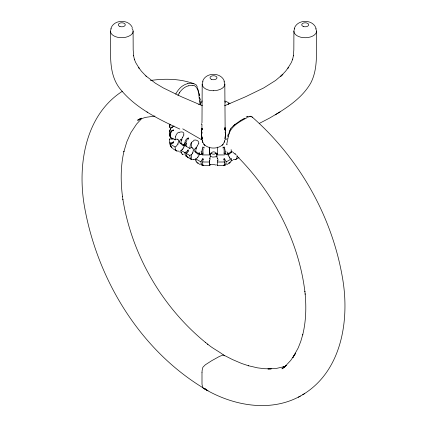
<?xml version="1.0" encoding="UTF-8"?>
<svg xmlns="http://www.w3.org/2000/svg" width="427" height="427" viewBox="0 0 427 427"><rect width="100%" height="100%" fill="white"/><g stroke="black" fill="none" stroke-linecap="round" stroke-linejoin="round"><path stroke-width="0.64" d="M172.252 127.588L172.252 126.92L174.024 125.992M182.713 137.841L182.713 137.152L183.936 134.996M192.278 147.886A3.096 1.954 82.6 0 0 191.616 147.641L191.616 142.292L193.837 140.713M202.628 154.489L202.611 154.916A5.193 3 0 0 0 203.252 154.937L209.518 154.937L209.7 147.123M217.562 160.322L217.562 165.473L223.257 165.473M224.271 154.515L224.469 154.894A5.193 3 0 0 1 223.828 154.937L217.562 154.937L217.386 147.128M228.76 162.9L229.577 162.943L229.577 162.425M229.582 158.252L229.582 157.611A2.978 1.719 60 0 0 230.479 158.369L231.37 158.881L231.327 159.383A15.116 8.727 60 0 1 231.06 161.032L230.938 161.379M293.915 31.182L293.835 49.826L293.386 55.873L293.429 55.526L292.559 59.732L292.725 59.07L291.363 62.497L287.873 68.224L288.273 67.663L285.524 71.298L280.699 76.353L282.904 74.239L275.645 80.425L263.742 87.914L245.626 96.732L224.623 105.731M315.601 28.716A11.289 6.517 0.8 0 1 316.503 31.182C315.676 48.315 318.964 67.092 310.76 83.014C302.7 97.105 288.753 106.585 275.202 114.852M202.195 84.119L201.982 122.843M209.518 154.937L209.518 148.436M217.562 154.937L217.562 153.608M201.33 124.487L201.347 123.568M225.643 128.676L225.627 130.214L225.648 129.018M201.966 124.332L201.87 129.867M203.263 159.698L203.247 159.148A2.071 1.783 50.2 0 0 203.204 158.988L203.193 158.876A0.566 0.55 -20.6 0 0 203.097 158.689L202.868 158.695M196.11 148.809L195.998 149.29A15.137 8.737 -60 0 0 195.726 151.249L195.678 151.804L199.58 154.056A5.193 3 0 0 0 200.952 154.627L200.968 154.2M228.312 153.106L228.28 153.576M203.263 147.774L203.263 147.454A1.943 1.617 -31 0 0 203.241 147.139L202.708 147.037A1.911 1.772 16.9 0 0 202.462 147.288L202.302 147.555M224.463 162.068L224.116 161.219M223.817 147.454L223.817 147.774M224.885 159.682L226.129 161.716L225.963 163.733M224.458 162.217L224.319 164.011M225.525 133.405L225.029 138.962L225.525 133.245M179.868 129.093C157.825 118.882 134.665 107.599 119.411 88.015C107.332 71.741 111.394 49.943 110.492 31.182L110.705 29.922A11.001 6.373 -0.4 0 1 111.314 28.7M316.519 31.182L316.306 32.441A11.001 6.336 0.4 0 1 315.452 33.936A11.321 6.565 -0.4 0 1 300.629 37.186A11.321 6.565 -0.4 0 1 294.753 28.705M201.992 372.413L202.003 383.926A47.472 27.408 -60 0 0 202.078 384.759L202.793 387.599A5.866 3.389 -60 0 0 203.188 388.079L207.997 390.748C141.252 352.392 97.078 280.096 84.22 205.109C77.49 164.502 85.293 115.044 122.501 91.191M170.229 136.459L170.181 136.864A5.193 3 0 0 0 171.163 137.654L175.065 139.907L175.113 139.357A15.137 8.737 -60 0 1 175.38 137.393L175.497 136.912M185.686 145.009A20.016 11.556 0 0 0 184.758 145.5L180.92 143.285L180.963 142.735A15.132 8.737 -60 0 1 181.235 140.771M191.616 147.63A2.968 1.713 -60 0 0 190.72 147.907L189.823 148.425L185.985 146.21L186.028 145.66M189.823 148.425L189.871 147.875A15.132 8.737 -60 0 1 190.138 145.917L190.255 145.431A6.282 3.624 -60 0 1 191.36 142.629M184.758 145.484L184.806 144.95M203.268 165.388L202.275 165.26M223.817 165.42L224.805 165.26M188.371 150.048L188.152 150.939M202.761 152.3L203.151 148.895M237.198 155.743L237.172 156.004A15.116 8.727 60 0 1 236.905 157.659L236.798 157.963A6.277 3.624 60 0 1 235.683 159.533L234.161 159.703M201.117 152.017L201.176 151.505M225.456 130.363L225.12 132.541M170.202 130.432L169.684 130.342A5.193 3 0 0 0 169.642 130.715L169.642 135.53A5.193 3 0 0 0 169.684 135.903L169.732 135.498M172.241 127.443A3.533 2.888 -0.1 0 0 171.035 127.273L169.642 127.273L169.695 126.878M226.742 144.342L228.402 136.138M201.87 130.246L202.115 128.372L201.918 129.771L202.051 128.81M169.695 131.521L169.647 131.9L170.165 131.916M210.292 156.293L210.33 156.047A2.727 1.436 -57.8 0 0 210.42 156.282L212.737 157.109L215.998 156.762M224.276 164.331L223.929 165.425M186.3 143.696L186.407 143.21M210.223 156.698L209.897 158.091M181.24 140.771L181.352 140.291M198.432 155.385L198.091 156.56M185.088 142.992L185.201 142.511M209.684 158.988L209.769 158.604M216.799 154.611L216.761 154.83A2.754 1.889 -48.7 0 1 216.783 156.036L216.799 156.367M183.647 147.011L183.274 148.185M225.904 164.059L225.269 165.217M188.36 138.642L187.976 138.423M227.596 136.389L228.034 134.702M228.52 134.772L228.632 134.356M173.816 141.892L173.826 141.807A0.566 0.288 -49.4 0 0 173.624 141.833L173.261 141.994M224.202 142.244L224.65 140.798C222.595 150.48 204.416 150.48 202.361 140.798M229.021 133.987L229.15 133.571M198.694 143.515L197.237 146.023M223.86 147.15L224.372 147.037A1.911 1.772 -16.8 0 1 224.618 147.288L224.805 147.598M170.667 134.436L170.832 133.982M216.868 154.366L217.194 153.704M210.436 154.473C210.917 151.831 214.69 150.672 216.067 153.282M170.181 133.491L170.352 133.043M179.388 141.241L180.098 140.2A4.158 3.704 60.4 0 1 180.359 139.976L180.749 139.73M110.833 28.774C113.465 19.402 128.628 18.82 132.354 27.638M294.246 28.78C296.978 18.921 313.439 18.916 316.177 28.774M202.537 81.712C205.291 71.869 221.72 71.875 224.474 81.712M229.806 130.534L229.95 130.155M229.63 132.173C232.795 125.191 240.353 121.343 246.785 117.831M203.006 154.051L202.611 154.916M202.964 161.219L202.611 161.972L202.761 164.011M172.252 126.92L172.097 127.022A6.154 5.028 -0.1 0 0 170.352 129.178L170.181 129.381A5.193 3 0 0 1 171.019 128.676M177.931 95.461L179.244 93.027M170.314 124.524L170.143 124.94A14.502 11.839 -0.1 0 0 169.706 126.878M230.148 129.691L230.356 129.258M175.716 94.148C178.118 89.339 182.196 84.957 187.57 83.644M188.227 138.967L187.992 139.394M230.399 129.167L230.804 128.484M178.289 143.755L177.632 144.748M202.275 159.543L202.606 158.999M202.142 159.778L202.195 159.682A3.352 0.288 -62.1 0 1 202.147 159.837M202.062 159.917L201.485 160.856M200.952 154.627L201.443 153.859M201.117 163.733L200.952 161.684L201.411 160.963M192.977 152.396L192.294 153.389M225.675 131.868L225.221 132.594M191.387 142.645L191.616 142.292M228.317 103.766L228.968 103.323L229.774 103.441A6.282 3.624 -60 0 1 229.982 103.526M179.489 92.664C181.683 89.435 184.806 86.596 188.707 85.715M182.713 137.152L182.494 137.483A6.282 3.624 -60 0 0 181.379 140.28M230.906 128.335L233.297 125.874M216.617 156.303L216.233 156.645M202.761 158.796L202.718 158.849A2.05 1.446 -47.6 0 0 202.585 158.993M187.474 150.555L188.067 149.85M173.709 130.294L173.538 130.011M223.177 144.241L222.099 145.426M141.663 118.615L136.603 124.038L130.843 132.728L126.798 141.849L123.867 151.756L123.969 151.313C120.547 166.162 120.59 181.619 122.501 196.671L122.458 196.361L122.912 199.66L122.875 199.356C131.922 254.818 161.977 306.874 205.483 342.443L205.243 342.257L207.874 344.301L207.623 344.109C212.763 348.629 219.451 351.56 224.559 355.851M173.218 142.703L173.613 142.26A2.05 1.815 -40.7 0 0 173.693 142.116M286.223 365.517L284.894 366.644L290.75 360.388L295.697 353.097L292.757 357.757L298.217 347.898L300.773 341.381L302.796 334.506L302.679 334.949C305.999 321.542 306.405 307.557 305.134 293.851L305.172 294.182L304.889 291.417L304.921 291.737C298.606 240.497 273.093 192.342 236.83 155.951M233.452 125.741L233.761 125.479M231.925 151.857L231.541 152.167M286.202 365.528L281.916 368.859L283.907 367.583M233.937 125.335L234.466 124.914M234.839 124.62L235.453 124.14M235.656 123.99L240.332 120.676M302.748 394.697C341.824 371.191 349.782 319.914 342.566 278.292C332.121 216.35 299.236 158.374 252.09 116.966L251.14 116.608M187.618 138.62L187.282 138.866A4.078 3.848 -59.1 0 0 187.154 138.972M240.47 120.585L242.381 119.453M280.085 111.89L269.672 118.028L259.435 123.355M175.065 139.907L175.961 139.389A2.968 1.713 -60 0 1 176.858 139.111A3.192 2.098 -84.9 0 1 177.653 139.25M180.92 143.285L181.368 143.029M171.51 143.637L170.181 143.92A5.193 3 0 0 0 171.163 144.71L175.065 146.968L175.961 146.45A2.968 1.713 -60 0 0 176.858 145.692M181.229 152.498A15.132 8.737 -60 0 1 180.968 150.838L180.92 150.347L181.811 149.829A2.968 1.713 -60 0 0 182.708 149.071L182.713 149.717M195.678 151.804L196.121 151.548M186.845 152.733A20.315 11.726 0 0 1 185.985 153.272L189.823 155.487L190.72 154.969A2.968 1.713 -60 0 0 191.616 154.211L191.616 159.549L193.837 159.719M224.607 140.221L227.159 138.748M196.11 161.363L195.998 161.006A15.132 8.737 -60 0 1 195.726 159.362L195.678 158.865L196.569 158.348A2.968 1.713 -60 0 0 197.466 157.59M231.37 151.804L227.5 154.056A5.193 3 0 0 1 226.129 154.627L225.637 153.859M231.37 158.881L227.5 161.118A5.193 3 0 0 1 226.129 161.684L226.129 161.684M226.726 164.641L229.609 162.938M239.029 157.536L235.64 159.495M195.497 148.26L194.146 149.76A2.055 1.655 -16.8 0 0 194.221 150.806L195.497 152.135M205.649 388.874L205.424 388.864A12.917 7.456 -60 0 1 204.336 388.682L203.914 388.533C232.373 405.575 270.126 412.866 300.346 396.069M298.297 397.249L304.798 393.523M183.968 145.479L183.989 144.742M140.648 118.701L138.268 119.992L141.23 118.423M242.589 119.341L243.187 119.026M141.46 118.3L141.764 118.14M173.213 142.02L172.86 142.196M141.011 118.535L137.515 120.217L140.841 118.759L138.647 119.544L145.66 117.361L154.969 116.048M243.369 118.93L244.1 118.573M210.511 164.806L209.529 165.473L203.823 165.473M244.276 118.492L244.895 118.22M172.882 130.235L173.213 130.102M223.881 165.452L223.871 165.457A4.414 0.432 -58.9 0 1 223.807 165.43M285.177 366.409L282.909 367.225L285.097 366.451L276.733 368.341L267.932 368.923L271.214 368.864L264.436 368.704L257.54 367.85L248.252 365.693L248.69 365.827L241.719 363.505L232.534 359.577L223.364 354.917L219.409 356.438L211.733 360.687L205.339 364.797L203.092 367.033A2.743 1.585 -60 0 0 202.66 367.919L202.179 370.241A38.868 22.439 -60 0 0 201.992 372.413M224.298 153.4L224.004 153.464M179.078 132.194L177.696 132.898L176.629 134.126A6.282 3.624 -60 0 0 175.524 136.902M198.208 162.917L197.253 162.852A6.282 3.629 -60 0 1 196.137 161.337M249.779 116.795L250.137 116.71M224.538 153.336L224.474 153.346A2.044 0.475 -33.9 0 1 224.517 153.309L224.805 153.309M183.37 154.419L182.505 154.339M170.768 136.741L170.143 136.661A14.502 11.839 -0.1 0 1 169.706 134.724M188.099 157.259L188.045 157.269A4.457 2.087 79 0 1 187.885 157.291M150.368 80.506C165.356 78.317 181.811 78.648 195.881 84.589C196.532 85.219 196.932 86.057 197.237 86.9M169.684 135.903L170.549 135.759M171.905 147.384L170.352 145.596A8.62 6.789 -21.9 0 1 170.181 145.201L169.684 142.96L171.072 142.746M233.201 159.735L233.852 159.714M202.275 153.309L202.606 153.352M213.505 90.657L215.688 90.529A11.001 6.4 -0.1 0 0 218.282 90.022A11.321 6.485 0.2 0 0 223.951 81.642M169.727 134.329L169.695 134.724M169.684 142.96A5.193 3 0 0 1 169.642 142.591L169.642 138.978L171.035 138.972A3.533 2.888 -0.1 0 0 172.252 138.796A3.379 3.283 23.2 0 0 173.17 138.321M217.562 161.998L223.828 161.998A5.193 3 0 0 0 224.469 161.972M187.88 157.28L187.496 157.211L191.616 159.549M179.078 151.195L176.757 150.998L173.511 149.146M192.145 83.228L191.606 83.212A27.76 21.254 -88.1 0 0 187.581 83.719M192.919 85.373L192.433 85.347A25.038 19.204 -88.2 0 0 188.723 85.838M203.017 153.458L202.718 153.378M170.181 129.381L170.603 129.466M187.026 156.789L186.007 156.33L185.201 155.065A9.245 5.642 -55.8 0 1 185.131 154.782L184.763 152.594L180.92 150.347M193.986 83.548L193.773 83.484A14.748 11.139 -72.5 0 0 192.139 83.254M187.474 157.205L186.407 155.764M202.387 105.731L181.384 96.732L163.269 87.914L155.369 83.206L145.81 75.873M203.183 165.446L203.209 165.457A4.414 0.432 58.9 0 0 203.273 165.43M197.237 162.847L200.354 164.641M225.926 101.295L229.774 103.441M216.569 164.806L217.519 165.446M192.294 147.801L192.977 148.366M230.927 151.564L231.37 151.825M202.451 140.221L183.007 128.997A3.742 2.162 0 0 1 182.761 128.842M195.678 158.865L199.58 161.118A5.193 3 0 0 0 200.952 161.684M201.811 165.217L201.176 164.059M146.925 111.89L147.491 112.232M177.632 139.335L178.289 139.933M224.212 158.695L224.004 158.673A0.566 0.55 20.9 0 0 223.892 158.876L223.865 158.972A2.071 1.783 -50 0 0 223.849 159.148L223.817 159.746M180.749 143.627L180.359 143.317M232.795 152.097L234.813 153.998M146.312 76.353L141.486 71.298L138.738 67.663L139.138 68.224L135.647 62.497L134.286 59.07L134.452 59.732L133.582 55.526L133.624 55.873L133.176 49.826L133.096 31.182M180.098 143.077L179.468 142.287A2.066 1.66 -7.1 0 1 179.351 141.236M204.298 144.817L204.912 145.426M252.053 116.929L252.378 117.66M224.319 158.796L224.372 158.865A2.044 1.441 47.6 0 1 224.495 158.993M203.151 165.425L202.804 164.336M209.897 153.715L210.223 154.387M224.474 159.004L224.805 159.543M202.067 133.027L201.336 131.868M170.832 146.536L171.643 147.699L172.94 148.415A4.377 3.283 89.3 0 0 173.17 148.463M229.016 156.72L228.642 155.551M216.617 154.382L216.233 153.549A4.233 4.062 58.4 0 0 216.073 153.277M170.667 146.151L170.181 143.92M181.342 152.818L181.256 152.535M175.492 149.439L175.396 149.13A15.132 8.737 -60 0 1 175.118 147.459L175.07 146.984M197.477 87.61L197.765 88.586M185.985 153.272L186.327 155.497M197.936 89.216L198.197 90.246M202.019 133.08L201.555 130.363M217.194 158.118L216.868 156.73M198.32 90.759L198.502 91.538M198.731 92.584L198.838 93.107M224.778 127.87L225.141 130.246L224.896 128.372L224.96 128.81M199.308 93.465L199.713 95.573M199.147 94.693L199.292 95.488M199.601 97.356L199.767 98.434M201.523 133.832L201.592 135.396L201.485 133.245L202.046 139.303L201.485 133.405M200.231 98.781L200.386 99.859M201.768 137.43L201.982 138.962L201.72 136.955L201.982 138.962M169.754 130.881L169.684 130.379M169.695 139.373L169.647 138.994M225.904 151.505L225.963 152.017M223.897 148.644L224.319 152.3M200.055 100.596L200.21 101.952M170.202 129.552L170.165 129.536A14.502 11.839 -0.1 0 0 169.706 131.521M199.975 103.243C198.475 97.623 199.873 89.179 194.509 85.667A12.116 9.287 -78.3 0 0 192.919 85.341M200.647 102.032L200.813 104.129M198.768 153.555L198.736 153.085M231.354 151.58L231.327 151.27A15.116 8.732 60 0 0 231.114 149.599M184.758 152.562L184.763 152.594A20.016 11.556 0 0 1 185.686 152.065M189.823 155.487L189.871 155.983A15.132 8.737 -60 0 0 190.138 157.638L190.255 157.985A6.282 3.624 -60 0 0 191.36 159.511M225.12 129.248L225.141 129.867L224.815 84.119M225.141 129.867L225.082 127.7L225.098 128.532M201.368 129.087L201.432 131.756M201.352 128.42L201.384 130.214L201.368 128.676M209.518 162.836L209.518 165.473L209.518 160.312L209.518 161.998L203.252 161.998A5.193 3 0 0 1 202.611 161.972M182.713 153.891L182.713 154.409M172.252 139.421L172.252 138.796M169.642 124.108L169.642 127.273M198.304 104.305A4.014 1.745 -23.8 0 1 198.203 104.455M169.738 139.629A14.502 11.839 -0.1 0 1 169.706 139.367M179.313 132.413A4.019 2.541 -27.9 0 1 182.98 132.274A4.019 2.541 -27.9 0 1 183.583 134.879M182.452 154.371A6.282 3.624 -60 0 1 181.379 152.818M183.183 148.137A3.096 2.551 -74.8 0 1 182.655 149.007M230.911 161.353A6.277 3.624 60 0 1 229.838 162.906M229.641 157.547A3.096 2.551 74.9 0 1 229.112 156.672M193.831 140.189A4.019 3.331 -12.5 0 1 198.838 143.408M196.137 148.804A6.282 3.624 -60 0 1 197.21 146.007M192.497 153.442A3.096 0.742 -51.4 0 1 191.584 154.521M209.881 159.96A3.379 1.009 -74 0 1 210.073 158.913M228.173 104.418A4.019 0.955 7.1 0 1 228.68 103.921M185.857 143.435A6.218 3.411 -62 0 1 186.983 140.115M187.336 138.956A4.558 1.313 -64.3 0 1 188.318 137.649M188.286 138.652A1.991 1.196 -40.6 0 1 188.142 138.962M187.656 138.663A2.007 1.724 -22.1 0 1 187.997 138.471M186.305 139.399A4.558 4.387 -63.6 0 1 186.962 138.727M184.907 142.554A6.218 4.569 -52.9 0 1 186.06 139.576M184.667 145.009A15.126 9.25 -57.5 0 1 184.918 143.034M170.432 133.987A6.208 4.702 -33.7 0 1 171.921 131.335M171.841 131.009A4.564 2.45 -42.9 0 1 172.748 130.176M173.608 130.283A1.911 0.742 -36.6 0 1 173.373 130.502M173.223 130.166A1.943 1.425 -36.7 0 1 173.533 130.075M172.086 130.651A4.628 4.489 71 0 1 172.711 130.224M170.218 133.016A6.288 5.503 -7.4 0 1 171.659 130.667M169.663 135.503A14.096 11.23 -23.7 0 1 170.058 133.48M201.902 151.131A6.208 1.857 -77.7 0 1 202.334 148.964M202.409 148.751A4.564 2.653 -77.7 0 1 202.66 148.116M204.047 147.112A4.628 2.188 -72 0 1 204.063 148.089M202.9 153.987A14.096 2.727 -81.4 0 1 203.033 151.943M224.746 148.964A6.208 1.857 77.7 0 1 225.178 151.131M224.415 148.116A4.569 2.658 77.8 0 1 224.671 148.751M223.785 147.443A1.943 1.617 31 0 1 223.839 147.139M223.011 148.089A4.628 2.188 72 0 1 223.033 147.112M224.047 151.943A14.091 2.727 81.4 0 1 224.18 153.987M225.04 101.498A6.208 1.809 -77.1 0 1 225.237 102.491M224.906 100.884A4.564 1.628 -58.3 0 1 225.008 101.194M201.688 102.704A6.208 1.815 77.1 0 1 201.902 101.503M201.934 101.194A4.569 1.628 58.3 0 1 202.046 100.863M186.423 145.949A20.315 11.726 0 0 1 185.985 146.21M177.381 144.716A3.192 0.438 -50.8 0 1 176.863 145.34M178.278 139.944A4.724 3.016 -43.4 0 1 177.733 143.605M184.544 143.557A4.718 1.825 -64.8 0 1 184.053 146.989M236.323 154.99A2.978 1.719 60 0 1 235.426 154.238M235.421 153.88A3.192 0.438 50.8 0 1 235.031 153.416M228.237 155.529A4.713 1.82 64.7 0 1 227.746 152.087M198.197 156.608A3.192 2.797 -79.1 0 1 197.541 157.68M199.169 152.402A4.724 2.284 -74.5 0 1 199.249 155.257M192.903 148.425A4.718 3.48 -53.5 0 1 192.758 152.332M217.738 158.785A3.491 1.628 68.9 0 1 217.925 160.701M217.316 158.091A4.387 0.64 75.8 0 1 217.471 158.727M216.937 156.762A4.334 1.516 72 0 1 216.868 156.41M216.702 155.983A2.797 1.436 61.6 0 1 216.585 156.266M209.684 153.891A3.379 0.491 55.2 0 1 210.063 154.259M209.79 153.736A4.398 0.827 78.5 0 1 209.919 153.923M210.185 154.451A4.318 1.692 -75 0 1 210.249 154.702M210.495 154.478A2.727 1.527 -65.4 0 0 210.394 154.846A2.754 1.847 50.3 0 0 210.356 156.047M185.67 144.886A3.192 2.306 -76.8 0 1 186.343 144.732M187.634 150.624A3.192 1.665 -49.3 0 1 185.638 152.332M188.184 150.955A3.571 2.541 -76.9 0 1 188.029 151.323M188.147 151.409A3.138 2.242 -77.1 0 1 186.877 152.866M172.919 142.426A3.555 2.354 -16.9 0 1 171.04 143.002M173.17 142.73A3.352 3.053 -55 0 1 173.042 142.842M173.165 143.013A3.587 3.389 -59.7 0 1 171.526 143.771M201.544 154.179A3.587 1.511 -86.7 0 1 202.227 153.4M202.563 153.309A2.05 0.475 33.8 0 1 202.66 153.336M203.012 159.543A3.555 1.046 87.6 0 1 202.83 160.728M224.853 153.4A3.592 1.511 86.7 0 1 225.536 154.179M224.25 160.728A3.555 1.046 -87.6 0 1 224.068 159.543M224.933 159.837A3.352 0.288 62.1 0 1 224.842 159.682M171.755 139.01A6.154 5.028 -0.1 0 1 170.352 137.067M176.602 150.993A6.282 3.624 -60 0 1 175.529 149.439M179.602 151.953A4.019 0.95 7.2 0 1 180.744 152.092M231.349 160.664A4.014 0.95 -7.2 0 1 232.678 160.493M193.778 159.308A4.019 1.745 23.8 0 1 196.148 160.162M210.143 164.705A3.864 1.084 7.6 0 1 215.774 165.019M185.852 145.751A15.126 8.519 -61 0 1 186.097 143.76M187.325 156.789A4.457 2.018 -17.2 0 1 187.069 156.752M186.428 155.743A9.245 4.991 -64.2 0 1 186.348 155.476M170.122 136.469A14.267 11.001 -30.8 0 1 170.501 134.436M170.837 146.536A8.679 6.613 -36.7 0 1 170.677 146.146M201.272 153.795A14.267 3.811 -78.8 0 1 201.421 151.734M202.766 164.48A8.62 1.676 -82.8 0 1 202.718 164.171M202.233 165.308A4.377 1.249 -39.4 0 1 202.094 165.308M201.138 164.139A8.679 2.663 -75.6 0 1 201.074 163.819M225.659 151.734A14.256 3.811 78.8 0 1 225.808 153.795M224.362 164.171A8.62 1.681 82.8 0 1 224.314 164.48M224.986 165.308A4.377 1.249 39.3 0 1 224.848 165.308M226.006 163.819A8.673 2.663 75.6 0 1 225.942 164.139M183.941 145.036A2.055 0.288 -84.2 0 1 183.92 144.886M183.242 144.945A2.994 0.427 45.5 0 1 183.386 145.82A2.994 0.427 45.5 0 1 180.941 143.653M180.418 143.296A4.158 2.018 28.2 0 1 180.157 143.066M180.664 139.496A2.994 2.567 88.5 0 1 182.094 139.335M228.312 153.896A4.174 0.544 -59.2 0 1 228.322 153.789M231.349 152.199A2.989 0.422 -45.4 0 1 228.899 154.355A2.989 0.422 -45.4 0 1 229.053 153.485M232.133 151.606A4.163 2.018 -28.1 0 1 231.872 151.836M195.411 148.025A2.994 2.562 88.6 0 1 196.628 147.817M197.984 153.458A2.994 0.422 45.7 0 1 198.149 154.344A2.994 0.422 45.7 0 1 195.699 152.172M216.313 152.957A3.293 2.69 0 0 1 210.901 153.117M216.708 154.371A2.797 1.74 63.7 0 1 216.847 154.873M216.27 156.661A4.233 1.97 16.6 0 1 216.041 156.784M216.756 154.547A4.334 1.756 73.7 0 1 216.831 154.307M217.215 153.533A4.387 0.865 -80.3 0 1 217.332 153.464M217.194 153.88A3.491 0.544 -71.4 0 1 217.119 154.451M210.356 156.287A4.318 1.649 -71.2 0 1 210.292 156.666M209.897 158.508A4.398 0.326 -76 0 1 209.993 158.113M110.508 31.182A11.289 6.517 -0.8 0 0 117.612 37.288A11.289 6.517 -0.8 0 0 130.123 35.51A11.449 6.48 -0.9 0 0 132.221 33.626M132.012 28.412A11.321 6.506 0.4 0 1 132.295 33.642M213.505 90.759A11.289 6.624 0 0 1 203.033 81.632M228.941 133.117A77.517 39.807 -41.8 0 1 229.064 132.696M229.411 131.655A29.612 15.137 -42 0 1 229.795 130.534M234.455 124.791A22.583 6.474 -41.7 0 1 234.829 124.497M246.096 116.961A25.038 6.949 -41.6 0 1 247.852 116.512M247.815 117.478A12.116 3.87 -47.7 0 1 248.146 117.388M226.945 144.86A30.312 14.86 -44.7 0 1 227.025 144.193M228.333 136.16A78.285 40.047 -42 0 1 228.947 134.014M229.048 133.608A32.692 16.434 -42.7 0 1 229.512 132.205M247.388 117.025A27.76 7.771 -41.6 0 1 250.302 116.197M250.222 116.56A14.748 5.177 -51.3 0 1 251.204 116.512M179.287 93.075A22.583 17.203 -87.7 0 1 179.532 92.712M199.991 103.238A32.452 25.07 -64.9 0 1 200.103 104.743M284.345 367.247L283.309 367.839L284.355 367.241M203.935 144.347L204.394 144.918L203.935 144.347M202.718 141.94L202.286 140.472L202.809 142.244L202.718 141.94M201.677 136.245L201.635 135.882L201.822 137.782L201.677 136.245M303.469 26.533A3.485 2.012 0 0 0 308.7 24.793A3.485 2.012 0 0 0 303.474 23.047A3.485 2.012 0 0 0 303.469 26.533M119.907 26.485A3.485 2.012 0 0 0 125.276 24.889A3.485 2.012 0 0 0 120.2 23.005A3.485 2.012 0 0 0 119.907 26.485M211.616 79.433A3.485 2.012 0 0 0 216.985 77.837A3.485 2.012 0 0 0 211.909 75.953A3.485 2.012 0 0 0 211.616 79.433"/></g></svg>
